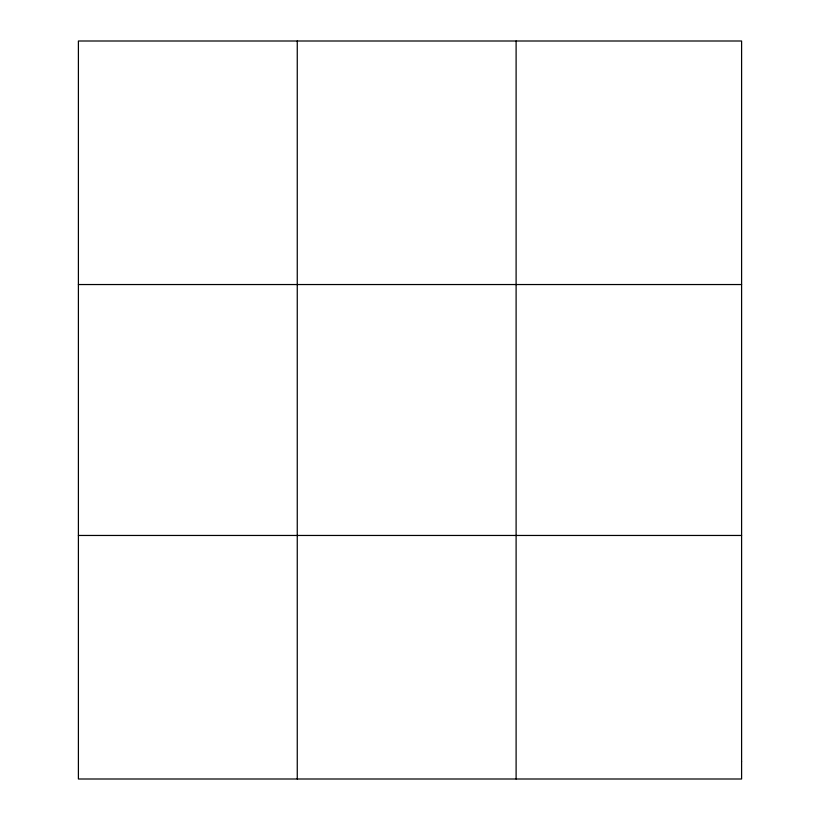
<?xml version="1.0" encoding="UTF-8"?>
<svg xmlns="http://www.w3.org/2000/svg" width="820" height="820" viewBox="0 0 820 820"><rect width="100%" height="100%" fill="white"/><g stroke="black" fill="none" stroke-linecap="round" stroke-linejoin="round"><path stroke-width="1.23" d="M297.26 779L297.26 41M516.108 779L516.108 41M78.402 284.54L741.598 284.54M78.402 535.46L741.598 535.46M741.598 761.606L741.598 779L78.402 779L78.402 41L741.598 41L741.598 761.606"/></g></svg>
